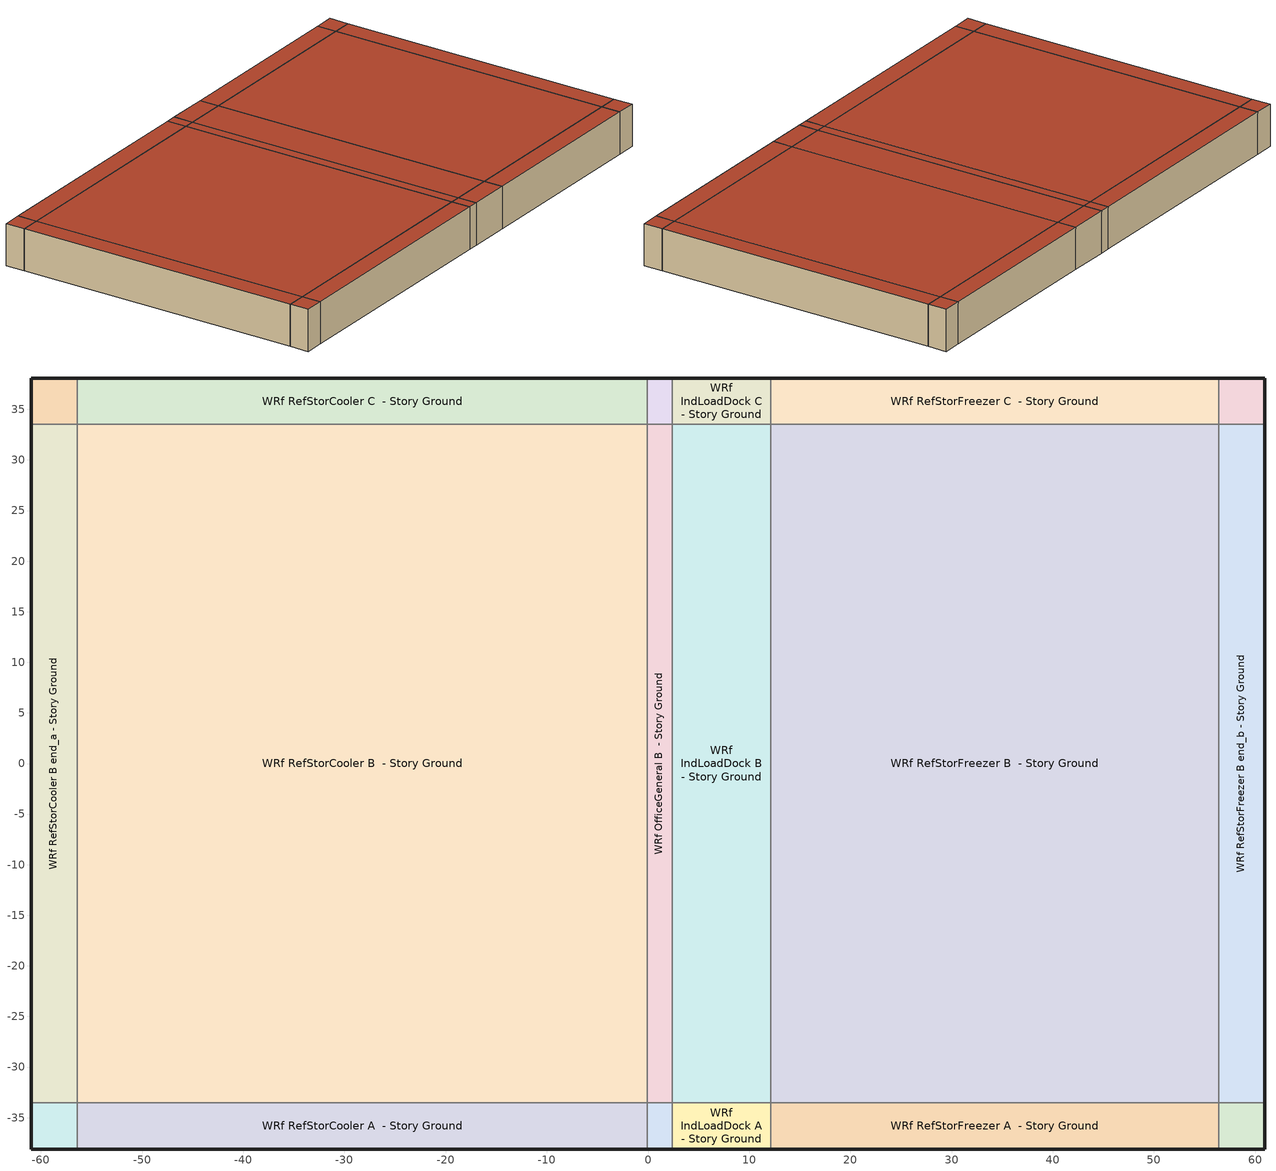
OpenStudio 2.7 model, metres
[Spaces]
WRf RefStorCooler A end_a - Story Ground
 floor ground: -60.96,-38.1 -60.96,-33.53 -56.39,-33.53 -56.39,-38.1 z0
 wall outside: -60.96,-33.53 -60.96,-38.1 -56.39,-38.1 z0:9.75
 wall to WRf RefStorCooler B end_a - Story Ground: -56.39,-33.53 -60.96,-33.53 z0:9.75
 wall to WRf RefStorCooler A  - Story Ground: -56.39,-38.1 -56.39,-33.53 z0:9.75
 roof outside: -56.39,-38.1 -56.39,-33.53 -60.96,-33.53 -60.96,-38.1 z9.75
WRf RefStorCooler B end_a - Story Ground
 floor ground: -60.96,-33.53 -60.96,33.53 -56.39,33.53 -56.39,-33.53 z0
 wall outside: -60.96,33.53 -60.96,-33.53 z0:9.75
 wall to WRf RefStorCooler C end_a - Story Ground: -56.39,33.53 -60.96,33.53 z0:9.75
 wall to WRf RefStorCooler B  - Story Ground: -56.39,-33.53 -56.39,33.53 z0:9.75
 roof outside: -56.39,-33.53 -56.39,33.53 -60.96,33.53 -60.96,-33.53 z9.75
WRf RefStorCooler C end_a - Story Ground
 floor ground: -60.96,33.53 -60.96,38.1 -56.39,38.1 -56.39,33.53 z0
 wall outside: -56.39,38.1 -60.96,38.1 -60.96,33.53 z0:9.75
 wall to WRf RefStorCooler C  - Story Ground: -56.39,33.53 -56.39,38.1 z0:9.75
 roof outside: -56.39,33.53 -56.39,38.1 -60.96,38.1 -60.96,33.53 z9.75
WRf RefStorCooler A  - Story Ground
 floor ground: -56.39,-38.1 -56.39,-33.53 -0.06,-33.53 -0.06,-38.1 z0
 wall outside: -56.39,-38.1 -0.06,-38.1 z0:9.75
 wall to WRf RefStorCooler B  - Story Ground: -0.06,-33.53 -56.39,-33.53 z0:9.75
 wall to WRf OfficeGeneral A  - Story Ground: -0.06,-38.1 -0.06,-33.53 z0:9.75
 roof outside: -0.06,-38.1 -0.06,-33.53 -56.39,-33.53 -56.39,-38.1 z9.75
WRf RefStorCooler B  - Story Ground
 floor ground: -56.39,-33.53 -56.39,33.53 -0.06,33.53 -0.06,-33.53 z0
 wall to WRf RefStorCooler C  - Story Ground: -0.06,33.53 -56.39,33.53 z0:9.75
 wall to WRf OfficeGeneral B  - Story Ground: -0.06,-33.53 -0.06,33.53 z0:9.75
 roof outside: -0.06,-33.53 -0.06,33.53 -56.39,33.53 -56.39,-33.53 z9.75
WRf RefStorCooler C  - Story Ground
 floor ground: -56.39,33.53 -56.39,38.1 -0.06,38.1 -0.06,33.53 z0
 wall outside: -0.06,38.1 -56.39,38.1 z0:9.75
 wall to WRf OfficeGeneral C  - Story Ground: -0.06,33.53 -0.06,38.1 z0:9.75
 roof outside: -0.06,33.53 -0.06,38.1 -56.39,38.1 -56.39,33.53 z9.75
WRf OfficeGeneral A  - Story Ground
 floor ground: -0.06,-38.1 -0.06,-33.53 2.38,-33.53 2.38,-38.1 z0
 wall outside: -0.06,-38.1 2.38,-38.1 z0:9.75
 wall to WRf OfficeGeneral B  - Story Ground: 2.38,-33.53 -0.06,-33.53 z0:9.75
 wall to WRf IndLoadDock A  - Story Ground: 2.38,-38.1 2.38,-33.53 z0:9.75
 roof outside: 2.38,-38.1 2.38,-33.53 -0.06,-33.53 -0.06,-38.1 z9.75
WRf OfficeGeneral B  - Story Ground
 floor ground: -0.06,-33.53 -0.06,33.53 2.38,33.53 2.38,-33.53 z0
 wall to WRf OfficeGeneral C  - Story Ground: 2.38,33.53 -0.06,33.53 z0:9.75
 wall to WRf IndLoadDock B  - Story Ground: 2.38,-33.53 2.38,33.53 z0:9.75
 roof outside: 2.38,-33.53 2.38,33.53 -0.06,33.53 -0.06,-33.53 z9.75
WRf OfficeGeneral C  - Story Ground
 floor ground: -0.06,33.53 -0.06,38.1 2.38,38.1 2.38,33.53 z0
 wall outside: 2.38,38.1 -0.06,38.1 z0:9.75
 wall to WRf IndLoadDock C  - Story Ground: 2.38,33.53 2.38,38.1 z0:9.75
 roof outside: 2.38,33.53 2.38,38.1 -0.06,38.1 -0.06,33.53 z9.75
WRf IndLoadDock A  - Story Ground
 floor ground: 2.38,-38.1 2.38,-33.53 12.13,-33.53 12.13,-38.1 z0
 wall outside: 2.38,-38.1 12.13,-38.1 z0:9.75
 wall to WRf IndLoadDock B  - Story Ground: 12.13,-33.53 2.38,-33.53 z0:9.75
 wall to WRf RefStorFreezer A  - Story Ground: 12.13,-38.1 12.13,-33.53 z0:9.75
 roof outside: 12.13,-38.1 12.13,-33.53 2.38,-33.53 2.38,-38.1 z9.75
WRf IndLoadDock B  - Story Ground
 floor ground: 2.38,-33.53 2.38,33.53 12.13,33.53 12.13,-33.53 z0
 wall to WRf IndLoadDock C  - Story Ground: 12.13,33.53 2.38,33.53 z0:9.75
 wall to WRf RefStorFreezer B  - Story Ground: 12.13,-33.53 12.13,33.53 z0:9.75
 roof outside: 12.13,-33.53 12.13,33.53 2.38,33.53 2.38,-33.53 z9.75
WRf IndLoadDock C  - Story Ground
 floor ground: 2.38,33.53 2.38,38.1 12.13,38.1 12.13,33.53 z0
 wall outside: 12.13,38.1 2.38,38.1 z0:9.75
 wall to WRf RefStorFreezer C  - Story Ground: 12.13,33.53 12.13,38.1 z0:9.75
 roof outside: 12.13,33.53 12.13,38.1 2.38,38.1 2.38,33.53 z9.75
WRf RefStorFreezer A  - Story Ground
 floor ground: 12.13,-38.1 12.13,-33.53 56.39,-33.53 56.39,-38.1 z0
 wall outside: 12.13,-38.1 56.39,-38.1 z0:9.75
 wall to WRf RefStorFreezer B  - Story Ground: 56.39,-33.53 12.13,-33.53 z0:9.75
 wall to WRf RefStorFreezer A end_b - Story Ground: 56.39,-38.1 56.39,-33.53 z0:9.75
 roof outside: 56.39,-38.1 56.39,-33.53 12.13,-33.53 12.13,-38.1 z9.75
WRf RefStorFreezer B  - Story Ground
 floor ground: 12.13,-33.53 12.13,33.53 56.39,33.53 56.39,-33.53 z0
 wall to WRf RefStorFreezer C  - Story Ground: 56.39,33.53 12.13,33.53 z0:9.75
 wall to WRf RefStorFreezer B end_b - Story Ground: 56.39,-33.53 56.39,33.53 z0:9.75
 roof outside: 56.39,-33.53 56.39,33.53 12.13,33.53 12.13,-33.53 z9.75
WRf RefStorFreezer C  - Story Ground
 floor ground: 12.13,33.53 12.13,38.1 56.39,38.1 56.39,33.53 z0
 wall outside: 56.39,38.1 12.13,38.1 z0:9.75
 wall to WRf RefStorFreezer C end_b - Story Ground: 56.39,33.53 56.39,38.1 z0:9.75
 roof outside: 56.39,33.53 56.39,38.1 12.13,38.1 12.13,33.53 z9.75
WRf RefStorFreezer A end_b - Story Ground
 floor ground: 56.39,-38.1 56.39,-33.53 60.96,-33.53 60.96,-38.1 z0
 wall outside: 56.39,-38.1 60.96,-38.1 60.96,-33.53 z0:9.75
 wall to WRf RefStorFreezer B end_b - Story Ground: 60.96,-33.53 56.39,-33.53 z0:9.75
 roof outside: 60.96,-38.1 60.96,-33.53 56.39,-33.53 56.39,-38.1 z9.75
WRf RefStorFreezer B end_b - Story Ground
 floor ground: 56.39,-33.53 56.39,33.53 60.96,33.53 60.96,-33.53 z0
 wall outside: 60.96,-33.53 60.96,33.53 z0:9.75
 wall to WRf RefStorFreezer C end_b - Story Ground: 60.96,33.53 56.39,33.53 z0:9.75
 roof outside: 60.96,-33.53 60.96,33.53 56.39,33.53 56.39,-33.53 z9.75
WRf RefStorFreezer C end_b - Story Ground
 floor ground: 56.39,33.53 56.39,38.1 60.96,38.1 60.96,33.53 z0
 wall outside: 60.96,33.53 60.96,38.1 56.39,38.1 z0:9.75
 roof outside: 60.96,33.53 60.96,38.1 56.39,38.1 56.39,33.53 z9.75
[Building]
DEER Pre-1975|WRf
[Site]
Site 1
[ClimateZones]
Climate Zone Institution Name 1=CEC; Climate Zone Document Name 1=California Climate Zone Descriptions; Climate Zone Document Year 1=1995; Climate Zone Value 1=6
[SizingPeriod:DesignDay] Barometric Pressure {Pa}=100977; Sky Clearness=0; Rain Indicator=0; Snow Indicator=0; Day of Month=21; Daylight Saving Time Indicator=0; Humidity Indicating Type=Wetbulb; Dry-Bulb Temperature Range Modifier Type=DefaultMultipliers
Name | Maximum Dry-Bulb Temperature {C} | Daily Dry-Bulb Temperature Range {deltaC} | Humidity Indicating Conditions at Maximum Dry-Bulb | Wind Speed {m/s} | Wind Direction {deg} | Month | Day Type | Solar Model Indicator | ASHRAE Taub | ASHRAE Taud
Houston Bush Intercontinental Ann Htg 99.6% Condns DB | -1.6 | 0 | -1.6 | 2.8 | 0 | 1 | WinterDesignDay | ASHRAEClearSky
Houston Bush Intercontinental Ann Clg .4% Condns DB=>MWB | 36 | 10.1 | 24.8 | 3.5 | 170 | 7 | SummerDesignDay | ASHRAETau | 0.499 | 1.97
[SpaceType] Standards Building Type=WRf
Name | Standards Space Type
WRf IndLoadDock | IndLoadDock
WRf OfficeGeneral | OfficeGeneral
WRf RefStorFreezer | RefStorFreezer
WRf RefStorCooler | RefStorCooler
[BuildingStory]
Story Ground: Nominal Z Coordinate {m}=0; Nominal Floor to Floor Height {m}=9.7536
[Space] Building Story=Story Ground
Name | Space Type | Thermal Zone
WRf RefStorCooler A end_a - Story Ground | WRf RefStorCooler | Zone WRf RefStorCooler A end_a - Story Ground
WRf RefStorCooler B end_a - Story Ground | WRf RefStorCooler | Zone WRf RefStorCooler B end_a - Story Ground
WRf RefStorCooler C end_a - Story Ground | WRf RefStorCooler | Zone WRf RefStorCooler C end_a - Story Ground
WRf RefStorCooler A  - Story Ground | WRf RefStorCooler | Zone WRf RefStorCooler A  - Story Ground
WRf RefStorCooler B  - Story Ground | WRf RefStorCooler | Zone WRf RefStorCooler B  - Story Ground
WRf RefStorCooler C  - Story Ground | WRf RefStorCooler | Zone WRf RefStorCooler C  - Story Ground
WRf OfficeGeneral A  - Story Ground | WRf OfficeGeneral | Zone WRf OfficeGeneral A  - Story Ground
WRf OfficeGeneral B  - Story Ground | WRf OfficeGeneral | Zone WRf OfficeGeneral B  - Story Ground
WRf OfficeGeneral C  - Story Ground | WRf OfficeGeneral | Zone WRf OfficeGeneral C  - Story Ground
WRf IndLoadDock A  - Story Ground | WRf IndLoadDock | Zone WRf IndLoadDock A  - Story Ground
WRf IndLoadDock B  - Story Ground | WRf IndLoadDock | Zone WRf IndLoadDock B  - Story Ground
WRf IndLoadDock C  - Story Ground | WRf IndLoadDock | Zone WRf IndLoadDock C  - Story Ground
WRf RefStorFreezer A  - Story Ground | WRf RefStorFreezer | Zone WRf RefStorFreezer A  - Story Ground
WRf RefStorFreezer B  - Story Ground | WRf RefStorFreezer | Zone WRf RefStorFreezer B  - Story Ground
WRf RefStorFreezer C  - Story Ground | WRf RefStorFreezer | Zone WRf RefStorFreezer C  - Story Ground
WRf RefStorFreezer A end_b - Story Ground | WRf RefStorFreezer | Zone WRf RefStorFreezer A end_b - Story Ground
WRf RefStorFreezer B end_b - Story Ground | WRf RefStorFreezer | Zone WRf RefStorFreezer B end_b - Story Ground
WRf RefStorFreezer C end_b - Story Ground | WRf RefStorFreezer | Zone WRf RefStorFreezer C end_b - Story Ground
[ThermalZone] Multiplier=1; Use Ideal Air Loads=No
Zone WRf RefStorCooler A end_a - Story Ground; Zone WRf RefStorCooler B end_a - Story Ground; Zone WRf RefStorCooler C end_a - Story Ground; Zone WRf RefStorCooler A  - Story Ground; Zone WRf RefStorCooler B  - Story Ground; Zone WRf RefStorCooler C  - Story Ground; Zone WRf OfficeGeneral A  - Story Ground; Zone WRf OfficeGeneral B  - Story Ground; Zone WRf OfficeGeneral C  - Story Ground; Zone WRf IndLoadDock A  - Story Ground; Zone WRf IndLoadDock B  - Story Ground; Zone WRf IndLoadDock C  - Story Ground; Zone WRf RefStorFreezer A  - Story Ground; Zone WRf RefStorFreezer B  - Story Ground; Zone WRf RefStorFreezer C  - Story Ground; Zone WRf RefStorFreezer A end_b - Story Ground; Zone WRf RefStorFreezer B end_b - Story Ground; Zone WRf RefStorFreezer C end_b - Story Ground
[Sizing:Zone] Zone Cooling Design Supply Air Temperature Input Method=SupplyAirTemperature; Zone Cooling Design Supply Air Temperature {C}=14; Zone Cooling Design Supply Air Temperature Difference {deltaC}=11.11; Zone Heating Design Supply Air Temperature Input Method=SupplyAirTemperature; Zone Heating Design Supply Air Temperature {C}=40; Zone Heating Design Supply Air Temperature Difference {deltaC}=11.11; Zone Cooling Design Supply Air Humidity Ratio {kg-H2O/kg-air}=0.0085; Zone Heating Design Supply Air Humidity Ratio {kg-H2O/kg-air}=0.008; Cooling Design Air Flow Method=DesignDay; Heating Design Air Flow Method=DesignDay; Account for Dedicated Outdoor Air System=No; Dedicated Outdoor Air System Control Strategy=NeutralSupplyAir; Dedicated Outdoor Air Low Setpoint Temperature for Design {C}=autosize; Dedicated Outdoor Air High Setpoint Temperature for Design {C}=autosize
Zone WRf RefStorCooler A end_a - Story Ground; Zone WRf RefStorCooler B end_a - Story Ground; Zone WRf RefStorCooler C end_a - Story Ground; Zone WRf RefStorCooler A  - Story Ground; Zone WRf RefStorCooler B  - Story Ground; Zone WRf RefStorCooler C  - Story Ground; Zone WRf OfficeGeneral A  - Story Ground; Zone WRf OfficeGeneral B  - Story Ground; Zone WRf OfficeGeneral C  - Story Ground; Zone WRf IndLoadDock A  - Story Ground; Zone WRf IndLoadDock B  - Story Ground; Zone WRf IndLoadDock C  - Story Ground; Zone WRf RefStorFreezer A  - Story Ground; Zone WRf RefStorFreezer B  - Story Ground; Zone WRf RefStorFreezer C  - Story Ground; Zone WRf RefStorFreezer A end_b - Story Ground; Zone WRf RefStorFreezer B end_b - Story Ground; Zone WRf RefStorFreezer C end_b - Story Ground
